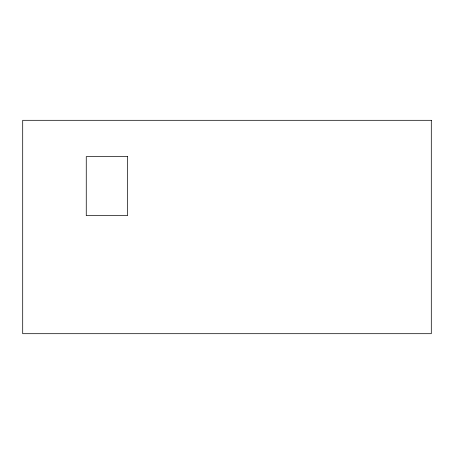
<?xml version="1.0" encoding="UTF-8"?>
<svg xmlns="http://www.w3.org/2000/svg" width="454" height="454" viewBox="0 0 454 454"><rect width="100%" height="100%" fill="white"/><g stroke="black" fill="none" stroke-linecap="round" stroke-linejoin="round"><path stroke-width="0.68" d="M431.3 120.31L22.7 120.31L22.7 333.69L431.3 333.69L431.3 120.31M127.574 156.63L86.26 156.63L86.26 215.65L127.574 215.65L127.574 156.63"/></g></svg>
